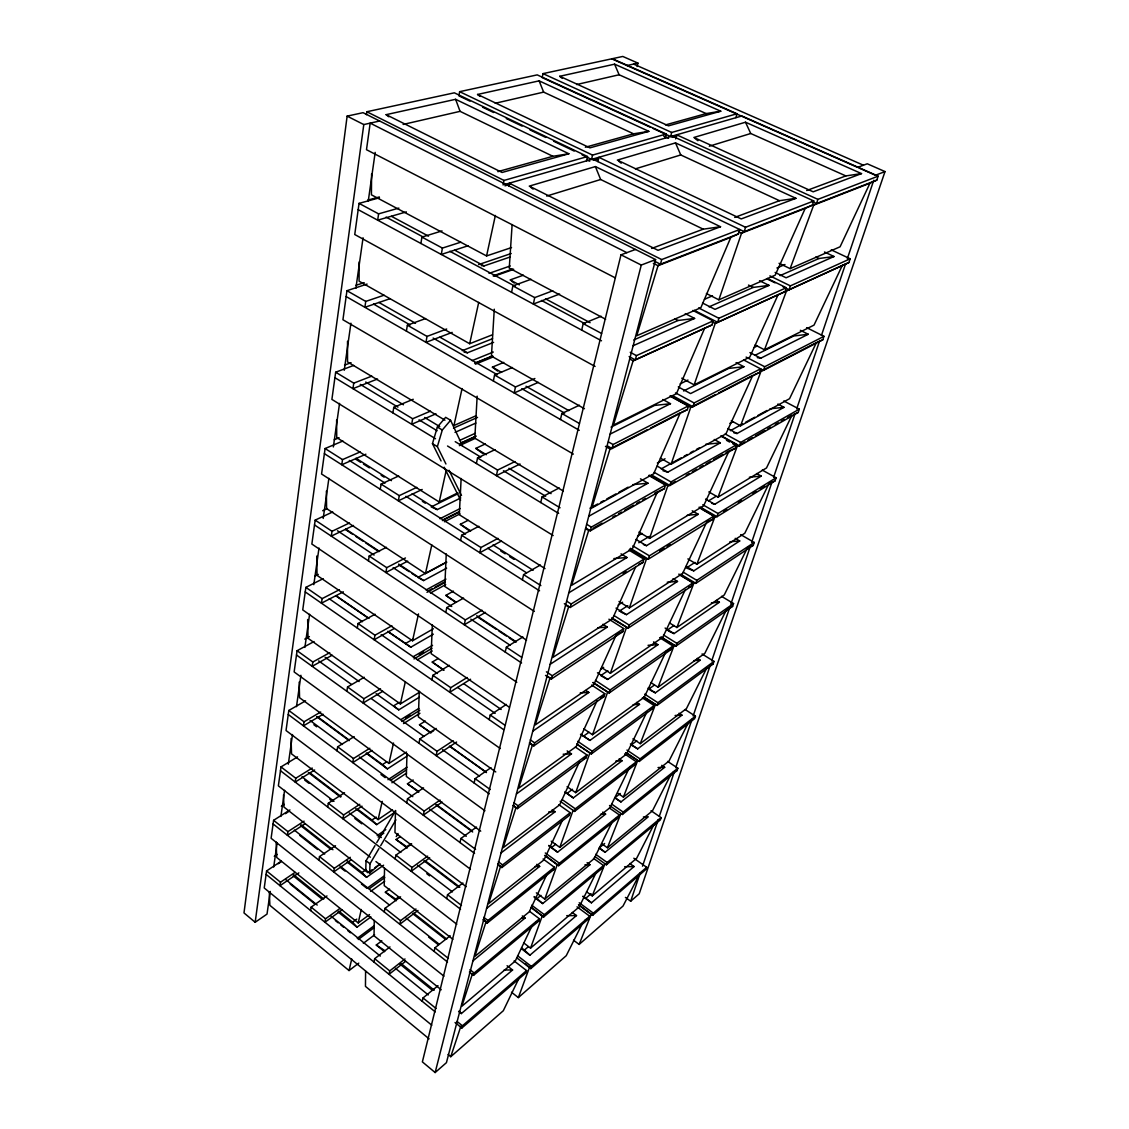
<?xml version="1.0" encoding="UTF-8"?>
<svg xmlns="http://www.w3.org/2000/svg" width="1129" height="1129" viewBox="0 0 1129 1129"><rect width="100%" height="100%" fill="white"/><g stroke="black" fill="none" stroke-linecap="round" stroke-linejoin="round"><path stroke-width="1.5" d="M359.149 261.942L359.078 281.192L469.678 343.724L492.47 334.777M371.596 173.88L371.413 194.809L486.571 255.944L511.536 247.561M365.598 971.123L365.457 986.379L429.091 1038.849M374.263 920.389L374.038 935.786L441.241 989.78M384.537 868.243L384.213 885.602L452.856 939.272M395.489 810.495L394.952 832.553L466.221 886.688M406.99 753.89L406.313 776.413L480.728 831.17M374.983 845.607L366.036 860.778L365.754 869.979L369.691 872.985L380.12 863.868M369.691 872.985L370.002 863.784L378.935 848.627M419.268 691.174L418.365 716.901L495.758 771.926M432.336 624.662L431.165 653.691L509.193 707.135M446.265 553.916L444.784 586.445L526.537 640.185M461.14 478.513L459.305 514.739L545.025 568.607M477.158 396.166L474.815 438.151L563.286 491.03M494.276 309.205L491.425 356.129L584.441 408.712M512.129 224.572L509.264 268.095L605.638 319.253M635.472 249.467L621.006 254.815L422.373 1061.881L435.145 1072.55L446.435 1062.657L655.596 259.571L363.044 112.674L347.125 116.132L243.991 912.938L255.168 922.266L267.023 914.081L270.24 891.43M255.168 922.266L363.792 124.571L379.64 121.015M366.445 114.706L366.854 111.743L454.338 92.818L587.503 156.536L586.53 160.84M281.262 861.187L266.585 870.939L264.228 887.987L431.786 1025.203M289.941 809.93L273.599 820.317L271.101 838.282L443.951 976.162M297.548 756.882L280.994 766.916L278.369 785.869L370.368 857.221M305.564 700.841L288.812 710.466L286.032 730.519L470.44 869.217M314.06 641.54L297.082 650.713L294.147 671.953L484.934 810.763M323.176 578.655L305.86 587.376L302.741 609.9L500.345 748.569M332.73 511.945L315.174 520.116L311.858 544.051L516.8 682.269M342.891 441.002L325.096 448.538L321.567 474.011L534.356 611.41M353.716 365.415L335.666 372.217L331.898 399.412L553.168 535.541M367.08 284.085L346.956 290.689L342.934 319.747L573.363 454.098M379.471 197.773L359.05 203.375L354.746 234.522L595.082 366.445M273.698 867.03L277.169 842.629M280.881 816.479L284.593 790.328M288.304 764.192L292.51 734.556M296.475 706.669L300.935 675.297M304.886 647.411L309.586 614.289M313.806 584.653L318.999 548.059M323.204 518.423L328.892 478.329M333.351 446.957L339.547 403.378M344.246 370.27L350.921 323.204M355.875 288.347L363.058 237.796M368.252 201.188L375.181 152.387M295.022 872.407L280.5 882.229L279.992 885.672L298.846 872.872M304.096 821.15L287.923 831.636L287.387 835.262L305.126 823.718M312.239 768.045L295.756 778.248L295.191 782.058L314.652 769.992M320.721 712.004L304.04 721.798L303.447 725.834L323.134 714.234M329.71 652.689L312.818 662.017L312.183 666.308L332.124 655.229M339.349 589.747L322.118 598.638L321.455 603.182L343.357 591.822M349.468 522.967L332.011 531.293L331.291 536.12L353.49 525.479M360.222 451.91L342.524 459.602L341.777 464.753L365.881 454.211M371.822 376.126L353.758 383.14L352.94 388.644L377.552 379.005M384.072 295.205L365.754 301.415L364.879 307.3L389.83 298.762M398.876 208.089L378.596 213.861L377.679 220.169L406.355 211.899M310.588 910.538L311.152 907.123L326.987 895.946M318.9 860.213L319.507 856.601L335.525 845.748M327.692 807.052L328.327 803.241L344.528 792.741M336.992 750.841L337.656 746.791L354.167 736.63M346.843 691.273L347.549 686.982L364.258 677.273M357.286 628.063L358.048 623.504L375.082 614.232M368.407 560.859L369.197 556.018L386.457 547.311M380.233 489.28L381.094 484.101L398.678 475.986M392.878 412.861L393.781 407.329L413.228 399.271M406.384 331.107L407.371 325.194L425.548 318.576M420.877 243.455L421.936 237.104L442.032 230.909M665.15 138.105L666.181 134.026L537.206 74.881L459.63 91.675L458.924 95.866L469.974 101.158M339.787 908.563L325.547 918.794L324.94 922.224L342.016 909.918M350.286 857.292L334.339 868.314L333.704 871.927L351.091 859.889M359.756 804.314L343.625 814.983L342.962 818.807L362 806.177M369.79 748.273L353.462 758.547L352.756 762.583L372.02 750.432M380.515 688.845L363.891 698.724L363.143 703.014L382.759 691.301M391.89 625.762L374.955 635.218L374.151 639.776L394.148 628.571M405.438 557.966L386.725 567.661L385.878 572.516L407.682 561.155M416.756 487.361L399.271 495.645L398.368 500.824L422.175 489.464M430.488 411.125L412.664 418.746L411.704 424.278L435.977 413.821M446.703 329.005L427.016 336.414L425.972 342.355L452.193 332.392M460.801 242.185L442.399 248.084L441.298 254.448L468.027 245.783M503.097 184.987L503.971 180.442L587.503 156.536M508.742 186.257L509.334 183.223L661.693 259.571L739.749 229.483L738.465 233.886L730.816 237.372L658.024 265.696L653.338 263.339M637.123 66.526L637.927 63.097L622.785 56.45L543.007 73.625L542.202 77.605L650.022 127.069M373.967 962.077L374.673 958.676L389.985 946.906M384.269 911.95L385.003 908.351L400.583 896.821M395.15 858.943L395.94 855.133L411.69 843.942M406.694 802.79L407.527 798.753L423.544 787.873M418.93 743.221L419.805 738.916L436.119 728.417M431.941 679.884L432.873 675.325L449.37 665.32M445.786 612.454L446.788 607.585L463.582 598.074M460.576 540.481L461.648 535.273L478.851 526.297M476.396 463.511L477.539 457.937L495.038 449.638M493.345 380.995L494.573 375.026L512.383 367.518M511.564 292.326L512.876 285.891L531.011 279.3M405.001 958.973L389.759 970.912L389.025 974.327L405.636 961.287M415.98 909.014L400.583 920.657L399.807 924.256L417.984 910.482M427.693 856.107L412.029 867.481L411.21 871.292L429.697 857.828M440.098 800.066L424.165 811.13L423.29 815.166L442.102 802.07M453.138 740.68L437.036 751.307L436.119 755.597L456.582 742.049M467.124 677.499L450.739 687.688L449.751 692.26L470.581 679.249M481.998 610.21L465.331 619.906L464.287 624.774L485.47 612.384M497.988 538.35L480.912 547.523L479.797 552.73L501.488 540.989M514.965 461.563L497.593 470.059L496.393 475.648L520.046 463.991M534.878 378.511L515.487 386.965L514.189 392.963L538.251 382.378M552.801 290.774L534.723 297.604L533.34 304.054L559.603 294.034M486.571 255.944L495.363 215.47M469.678 343.724L478.71 302.389M462.057 388.545L453.943 425.548L476.226 415.641M336.625 420.03L336.724 437.586L439.223 501.996L446.364 469.636M326.394 491.087L326.577 508.6L425.45 573.588L431.8 544.94M316.741 556.075L317.037 575.381L412.522 640.778L418.506 613.908M307.667 619.511L308.048 638.308L400.358 703.946L405.269 682.057M299.171 682.128L299.566 697.708L388.912 763.458L393.513 743.023M291.084 738.578L291.536 753.876L378.102 819.612L382.237 801.35M666.181 134.026L592.542 155.096L591.568 159.387L582.098 154.856M597.904 161.616L598.892 157.326L745.521 227.268L813.755 200.962L812.443 205.139L805.203 208.413L741.541 233.195L738.394 231.685M276.125 841.966L276.732 857.476L358.218 922.929L361.294 909.522M269.281 891.684L269.887 905.345L349.044 970.559L351.726 958.973M422.232 1001.324L423.036 997.937L438.01 985.673M434.101 951.394L434.947 947.81L450.161 935.772M446.647 898.543L447.55 894.747L462.904 883.033M459.969 842.502L460.928 838.466L476.537 827.063M474.109 782.976L475.126 778.671L490.988 767.635M489.153 719.61L490.24 715.038L506.371 704.411M505.199 652.054L506.371 647.171L522.868 636.968M522.36 579.854L523.602 574.633L540.368 565.008M540.72 502.532L542.061 496.929L559.208 487.926M560.45 419.494L561.875 413.482L579.417 405.212M581.675 330.12L583.227 323.628L601.15 316.261M735.896 117.656L736.969 113.761L671.67 132.46L670.64 136.524L653.197 128.523M435.145 1072.55L641.272 265.061L655.596 259.571M675.65 138.895L676.694 134.817L817.876 199.367L878.15 176.152L876.81 180.118L869.951 183.223L813.684 205.125L790.117 268.646L779.052 263.297M529.557 911.357L539.408 918.766L474.152 972.972L473.517 975.343L469.382 972.069M543.077 858.986L554.381 867.241L487.94 920.516L487.276 923.028L483.113 919.839M558.841 804.695L570.216 812.739L502.56 864.899L501.855 867.552L497.663 864.433M575.381 747.059L586.995 754.991L518.098 805.781L517.35 808.618L513.06 805.527M591.624 685.035L604.805 693.714L534.638 742.868L533.848 745.874L529.543 742.967M608.926 619.2L623.744 628.571L552.279 675.749L551.432 678.966L545.519 675.424M628.895 550.091L643.925 559.165L571.147 604.001L570.244 607.444L565.601 605.229M648.681 475.436L665.447 485.089L591.356 527.116L590.382 530.813L585.542 529.035M670.09 395.813L688.492 405.833L613.061 444.544L612.017 448.523L609.999 448.975L605.469 446.364M713.189 320.848L636.446 355.621L635.317 359.911L633.101 360.828L613.414 425.083L676.44 393.682L704.651 328.214L712.004 324.94L713.189 320.848L692.853 310.433M661.693 259.571L660.465 264.214L658.024 265.696L636.728 335.75L700.869 307.695L730.816 237.372M514.104 960.948L526.58 970.587L462.424 1025.795L461.832 1028.025L455.043 1022.521M531.787 926.33L515.276 961.033L461.817 1006.306L472.501 973.635L473.517 975.343L538.731 921.095L539.408 918.766M483.395 919.359L487.276 923.028L553.662 869.697L554.381 867.241M570.216 812.739L569.468 815.336L501.855 867.552L497.833 864.094M513.201 805.414L517.35 808.618L586.205 757.757L586.995 754.991M529.501 742.868L533.848 745.874L603.959 696.649L604.805 693.714M547.043 676.045L551.432 678.966L622.841 631.69L623.744 628.571M564.345 603.69L570.244 607.444L642.951 562.496L643.925 559.165M585.895 528.09L590.382 530.813L664.416 488.645L665.447 485.089M607.43 445.899L612.017 448.523L687.378 409.644L688.492 405.833M526.58 970.587L525.931 972.803L461.832 1028.025L460.886 1026.176L450.739 1056.716L448.044 1054.486M593.473 858.322L603.507 865.506L544.333 914.673L543.642 917.002L531.025 907.533M609.42 808.025L619.482 815.025L559.391 863.219L558.672 865.675L544.587 855.429M624.633 753.89L636.333 761.779L575.31 808.816L574.548 811.412L560.196 801.28M642.359 697.863L654.128 705.526L592.175 751.18L591.37 753.932L576.834 744.194M659.632 637.631L672.955 646L610.069 690.031L609.223 692.966L593.007 682.749M679.475 574.816L692.91 582.917L629.093 625.043L628.19 628.147L611.509 618.367M699.006 507.246L714.107 515.939L649.358 555.821L648.385 559.137L646.451 559.053L629.883 549.033M721.346 436.316L736.644 444.713L670.979 481.956L669.934 485.498L667.846 485.738L649.514 475.196M672.912 395.827L692.98 406.75L759.507 372.443L760.664 368.802L694.095 402.954L692.98 406.75L690.708 407.371L670.795 396.519M767.367 278.454L786.306 287.726L718.877 318.279L717.691 322.344L715.221 323.402L694.152 384.848L681.747 378.187M745.521 227.268L744.237 231.643L741.541 233.195L718.848 299.82L706.401 293.54M577.018 906.855L589.747 916.24L531.42 966.424L530.771 968.626L516.955 957.971M441.072 460.942L432.463 443.655L437.36 427.044L445.645 417.335L450.584 420.27L462.453 445.729M445.927 463.977L437.36 446.632L442.3 430.008L450.584 420.27M588.548 530.856L571.627 585.33L632.395 548.722L657.6 491.567L654.594 493.274M568.55 607.12L552.801 657.459L612.482 618.861L635.669 566.843M549.894 678.331L535.202 724.959L593.783 684.668L616.49 634.329L622.841 631.69M532.436 744.971L518.691 788.24L576.199 746.551L597.086 700.742M603.507 865.506L602.787 867.792L543.642 917.002L531.166 907.166M546.069 856.219L558.672 865.675L618.72 817.438L619.482 815.025M551.234 841.19L559.801 847.371L573.123 810.34L574.548 811.412L635.528 764.319L636.333 761.779M576.905 744.082L591.37 753.932L653.282 708.208L654.128 705.526M593.162 682.41L609.223 692.966L672.051 648.836L672.955 646M611.946 617.902L628.19 628.147L691.964 585.937L692.91 582.917M630.434 548.313L648.385 559.137L713.091 519.157L714.107 515.939M651.715 475.027L669.934 485.498L735.558 448.128L736.644 444.713M694.335 310.376L717.691 322.344L785.078 291.621L786.306 287.726M525.465 963.87L530.771 968.626L589.056 918.413L589.747 916.24M651.038 810.721L661.128 817.65L607.148 862.485L606.414 864.772L594.983 856.586M667.606 761.398L677.852 768.214L623.166 812.076L622.404 814.475L620.908 813.473L607.416 847.766L601.743 843.744M685.19 709.577L695.45 716.209L640.072 758.9L639.254 761.426L625.974 752.733M702.055 653.959L713.98 661.396L657.911 702.732L657.064 705.413L643.629 697.129M721.572 596.352L733.554 603.563L676.793 643.304L675.904 646.141L660.79 637.391M740.652 534.61L754.228 542.442L696.805 580.348L695.859 583.354L693.883 583.171L678.825 574.096M762.244 470.087L776.117 477.75L718.044 513.512L717.028 516.715L714.925 516.8L701.236 508.911M783.752 400.964L799.318 409.164L740.638 442.441L739.551 445.856L737.279 446.251L732.665 443.711M806.642 327.65L823.958 336.315L764.7 366.727L763.543 370.354L761.087 371.102L740.539 425.802L731.282 420.778M831.254 249.876L850.193 258.795L790.385 285.877L789.157 289.758L786.504 290.901L764.516 349.778L755.16 344.98M817.876 199.367L816.563 203.53L813.684 205.125M516.052 807.461L503.181 847.696L559.645 804.836L579.516 761.736M633.835 858.223L646.649 867.284L593.332 913.149L592.64 915.323L578.542 904.936M500.655 866.197L488.589 903.666L544.023 859.846L562.228 820.741M486.176 921.49L474.815 956.446L529.261 911.823L546.619 874.947M625.41 897.414L630.688 901.224L640.256 872.858L623.025 906.037L579.135 944.423L573.504 940.203M642.514 866.183L658.263 819.456M659.392 816.112L674.577 771.051M675.707 767.72L692.021 719.314M693.15 715.984L710.028 665.912M711.707 660.902L729.715 607.501M730.844 604.156L750.531 545.744M751.66 542.414L771.911 482.323M773.605 477.327L794.985 413.906M796.679 408.896L819.739 340.478M821.432 335.468L845.621 263.706M847.314 258.696L873.761 180.259M661.128 817.65L660.366 819.88L606.414 864.772L605.031 863.614L592.231 895.89L586.544 891.741M609.519 805.513L622.404 814.475L677.047 770.571L677.852 768.214M695.45 716.209L694.603 718.693L639.254 761.426L626.143 752.606M643.883 696.833L657.064 705.413L713.105 664.007L713.98 661.396M661.142 636.897L675.904 646.141L732.622 606.329L733.554 603.563M680.773 574.28L695.859 583.354L753.241 545.363L754.228 542.442M700.262 507.062L717.028 516.715L775.073 480.841L776.117 477.75M721.036 435.695L739.551 445.856L798.203 412.438L799.318 409.164M743.588 359.911L763.543 370.354L822.787 339.801L823.958 336.315M782.863 286.681L789.157 289.758L848.937 262.507L850.193 258.795M646.649 867.284L645.929 869.415L592.64 915.323L578.556 904.611M611.777 58.835L857.588 167.374L867.27 163.79L885.009 171.58L639.212 893.773L630.688 901.224M660.394 458.12L671.106 464.188L690.708 407.371M638.972 532.084L649.556 538.392L667.846 485.738L675.495 481.391M619.017 601.489L629.347 607.938L646.451 559.053M601.588 667.549L610.38 673.265L626.397 627.766M583.778 728.826L592.527 734.725L607.571 692.317M567.111 786.659L575.691 792.657L589.846 753.071M536.346 892.841L544.771 899.107L557.345 864.433M523.616 942.828L530.545 948.12L542.414 915.591M511.493 992.236L518.338 997.599L529.628 967.073M708.843 491.934L718.03 497.155L737.279 446.251M687.871 558.926L696.847 564.274L714.925 516.8M669.455 622.898L676.892 627.526L693.883 583.171M650.756 682.509L658.066 687.222L674.069 645.717M632.96 738.789L640.256 743.658L655.356 704.764M617.648 793.137L623.391 797.102L637.673 760.607M579.135 944.423L591.328 914.024M805.203 208.413L775.2 275.166L718.848 299.82M785.078 291.621L778.107 294.725L749.755 357.145L694.152 384.848M869.951 183.223L840.089 246.785L790.117 268.646M685.148 590.03L662.864 637.165L610.38 673.265M848.937 262.507L842.305 265.456L814.023 325.11L764.516 349.778M822.787 339.801L816.394 342.609L789.552 398.692L740.539 425.802M646.832 712.06L626.609 754.017L575.691 792.657M519.128 977.926L503.308 1010.737L450.739 1056.716M629.996 766.52L609.942 807.729L559.801 847.371M612.581 821.108L594.136 858.647L544.771 899.107M596.027 872.915L579.149 906.968L530.545 948.12M706.853 667.803L686.46 708.589L640.256 743.658M582.423 923.423L566.236 955.698L518.338 997.599M688.521 722.362L669.017 761.045L623.391 797.102M670.33 775.679L652.435 810.862L607.416 847.766M653.79 824.876L636.671 858.266L592.231 895.89M376.776 842.559L395.573 810.693M380.727 845.607L395.926 819.837M396.237 836.589L398.029 833.555M458.6 1011.386L461.338 1013.588L512.58 969.98L507.09 965.718M521.584 948.854L529.896 955.219L576.496 915.563L572.262 912.43M583.058 896.666L591.455 902.819L634.061 866.55L629.784 863.516M521.612 947.937L524.378 950.068L528.33 946.737M582.959 896.158L585.796 898.218L591.116 893.731M472.938 960.864L525.07 918.032L522.29 915.929M534.257 897.301L542.668 903.567L589.959 864.715L587.108 862.669M599.457 848.218L605.13 852.254L648.272 816.803L643.417 816.959M534.13 896.553L536.924 898.642L540.932 895.382M604.622 843.49L599.231 847.879L605.13 852.254M486.585 908.464L539.676 866.395L536.854 864.32M549.019 846.016L557.571 852.197L605.596 814.122L602.703 812.104M620.287 793.489L614.825 797.78L620.978 801.929L664.685 767.283L661.777 765.321M548.736 845.438L551.573 847.498L555.623 844.294M349.044 970.559L358.768 963.136M384.523 951.662L376.282 945.029L381.828 940.824M501.05 852.931L555.115 811.751L552.25 809.719M564.768 791.895L573.32 797.893L622.093 760.748L619.2 758.801M636.798 740.793L631.266 744.971L637.702 748.866L681.972 715.151L679.023 713.232M572.53 789.298L567.026 793.447L573.32 797.893M363.326 943.308L374.602 934.826M358.246 939.511L373.741 927.939M357.272 938.298L374.193 925.681M337.966 911.893L356.99 927.205L370.905 916.931M398.579 897.019L395.757 899.107L385.356 892.178L389.59 889.087M358.218 922.929L369.55 914.575M338.869 911.159L352.587 922.195L356.792 919.119M516.419 793.941L571.486 753.876L567.167 750.912M580.489 734.287L590.001 740.398L639.522 704.355L636.587 702.436M649.951 689.96L655.342 692.839L700.192 660.211L697.228 658.362M592.527 734.725L644.222 697.256L666.181 651.25L672.051 648.836M658.066 687.222L704.849 653.31L726.991 608.644L732.622 606.329M583.397 736.249L588.985 732.227M648.611 689.24L654.213 685.204M370.622 891.402L384.693 881.241M383.832 876.217L366.953 888.354L361.463 884.035M369.296 888.706L384.763 877.572M347.323 862.217L366.586 877.318L383.606 865.209M372.104 869.697L367.885 872.689L283.943 807.052L283.52 794.858M374.927 867.693L379.146 864.701M410.956 843.758L406.765 846.736L396.081 839.524L400.4 836.504M346.772 860.58L362 872.519L366.276 869.499M532.761 731.197L588.858 692.43L585.909 690.496M607.839 670.767L600.755 675.622L607.684 679.432L657.967 644.687L653.55 641.907M668.354 630.984L674.013 633.595L719.399 602.237L716.407 600.43M377.157 835.573L385.779 829.632M378.116 837.097L383.846 833.131M676.892 627.526L724.268 594.955L747.44 547.791L753.241 545.363M666.943 630.321L674.041 625.466M355.79 808.689L376.705 824.622L395.531 811.793M378.102 819.612L392.469 809.86M600.741 669.299L603.648 667.324M357.949 809.422L371.921 820.063L376.296 817.114M418.788 792.191L407.442 783.822L413.172 779.984M278.186 863.741L281.107 861.808M391.904 782.778L406.539 773.097M387.967 779.716L407.019 767.198M274.291 856.304L277.184 854.413M390.38 780.449L406.482 769.851M366.177 753.212L387.416 768.891L406.638 756.416M550.19 664.289L607.317 627.103L602.886 624.295M620.64 611.932L626.468 614.656L677.513 581.435L673.011 578.711M694.97 562.397L686.361 567.958L693.77 570.851L739.721 540.96L735.205 538.35M366.883 753.142L382.421 764.615L386.753 761.821M388.912 763.458L406.511 752.069M629.347 607.938L682.636 573.476L706.825 521.796L713.091 519.157M696.847 564.274L744.787 533.269L769.075 483.381L775.073 480.841M433.677 730.703L430.756 732.58L419.48 724.762L425.323 721.064M619.172 611.241L627.823 605.68M618.142 605.073L622.601 602.223M285.397 813.67L288.304 811.822M281.361 806.275L284.31 804.412M403.505 723.576L419.932 713.274M405.551 717.959L410.01 715.179M401.868 721.487L419.805 710.282M400.922 719.582L418.873 708.405M623.109 573.461L626.059 571.641M659.703 550.867L664.12 548.144M667.07 546.323L670.019 544.517M723.703 511.381L726.624 509.574M738.338 502.349L741.273 500.542M752.972 493.317L755.908 491.51M760.297 488.801L764.686 486.091M376.112 693.686L398.777 709.859L419.353 697.186M400.358 703.946L419.833 692.021M399.426 702.294L393.541 705.893L398.777 709.859M568.804 592.81L627.004 557.514L621.035 553.873M643.389 544.517L646.465 545.702L698.272 514.288L692.232 510.788M711.623 503.294L714.742 504.282L761.228 476.099L756.628 473.545M649.556 538.392L703.621 505.834L729.08 450.908L726.018 452.658M718.03 497.155L766.506 467.956L792.022 415.105L787.463 417.702M638.774 542.753L649.358 536.402M708.447 500.909L715.984 496.379M443.866 670.231L432.252 662.074L438.221 658.503M637.546 536.092L642.076 533.396M417.307 659.83L432.252 651.01M414.004 658.913L431.941 648.371M413.101 656.782L432.548 645.379M419.282 654.806L423.827 652.139M387.91 631.619L410.815 647.185L433.338 634.159M405.339 643.601L412.847 639.268M412.522 640.778L433.409 628.754M593.05 528.287L602.053 523.164M612.567 517.195L615.559 515.487M618.565 513.78L621.571 512.058M624.577 510.35L633.581 505.227M636.587 503.52L639.578 501.812M642.584 500.105L645.59 498.397M686.22 475.295L689.283 473.559M692.331 471.809L696.932 469.198M699.994 467.462L703.057 465.712M706.119 463.977L710.706 461.366M713.768 459.616L722.955 454.394M741.838 443.655L744.886 441.919M747.92 440.197L752.479 437.6M755.527 435.865L764.643 430.685M767.692 428.949L770.726 427.214M775.298 424.617L778.333 422.895M781.381 421.159L784.415 419.438M455.156 602.011L445.856 595.378L453.463 591.13M588.731 516.278L648.018 483.198L640.453 478.837M662.921 470.708L667.789 472.162L720.344 442.85L714.248 439.477M733.751 432.746L737.039 433.536L784.02 407.315L777.853 404.055M589.959 508.233L597.594 504.028M600.642 502.334L603.69 500.655M606.739 498.976L615.898 493.909M618.946 492.23L628.105 487.178M661.199 468.888L681.14 457.88M684.216 456.172L687.279 454.479M690.355 452.785L693.418 451.092M696.48 449.398L699.557 447.705M730.336 430.699L742.529 423.968M745.577 422.288L754.736 417.236M757.785 415.543L766.93 410.49M671.106 464.188L725.947 433.861L752.789 375.378L718.651 392.977M430.431 592.993L445.701 584.596M429.062 590.439L432.097 588.773M435.131 587.122L444.219 582.141M426.974 592.33L445.292 582.282M657.346 462.989L665.052 458.769M729.87 423.389L732.961 421.696M426.07 589.959L445.941 579.106M445.518 562.595L417.871 577.399L423.629 580.574L446.632 568.169M425.45 573.588L446.788 562.171M304.774 639.099L309.402 636.615M469.932 531.251L460.336 524.293L468.112 520.3M647.496 429.641L609.999 448.975L591.779 508.064L653.677 473.827L680.307 412.734L650.614 428.032M692.26 406.567L715.546 394.571M761.087 371.102L816.394 342.609M442.356 520.596L459.503 511.917M444.431 521.753L460.025 513.85M439.901 518.747L460.195 508.53M610.126 434.115L670.485 403.702L662.836 399.511M736.08 362.621L743.884 366.699L690.595 393.569L678.289 386.922M757.291 357.611L760.777 358.189L808.251 334.255L800.362 330.303M442.85 519.89L458.346 512.072M611.043 427.143L654.552 405.438L670.485 403.702M683.553 390.959L728.671 368.435L743.884 366.699M755.174 355.226L793.701 335.99L808.251 334.255M315.16 575.973L318.307 574.393M457.908 493.768L431.207 506.907L437.262 509.602L460.773 497.945M439.223 501.996L457.922 492.808M680.081 383.931L687.97 380.05M754.214 347.464L757.361 345.911M482.873 453.59L475.817 448.382L485.343 443.937M322.682 510.731L327.424 508.544M460.745 443.147L474.984 436.613M460.336 443.415L476.269 436.119M459.376 445.659L475.309 438.334M712.004 324.94L635.317 359.911L629.135 356.566M459.447 440.508L475.408 433.226M704.651 328.214L633.101 360.828L630.01 359.163M778.107 294.725L715.221 323.402L712.103 321.793M786.504 290.901L842.305 265.456M455.029 432.407L475.859 423.05M453.477 428.131L477.553 417.391M633.157 345.714L694.603 318.42L685.275 313.622M759.535 280.712L769.018 285.369L715.01 309.36L702.52 303.009M824.466 251.993L834.021 256.509L786.094 277.79L775.129 272.442M633.694 339.984L678.007 320.495L694.603 318.42M709.04 306.848L753.226 287.415L769.018 285.369M780.026 275.631L818.934 258.513L834.021 256.509M754.13 374.786L759.507 372.443M681.718 412.113L687.378 409.644M704.425 299.298L712.484 295.826M776.921 267.996L784.965 264.511M793.574 414.442L798.203 412.438M730.378 450.358L735.558 448.128M658.969 490.988L664.416 488.645M639 564.161L642.951 562.496M334.226 439.788L339.067 437.742M497.635 371.06L492.385 367.123L503.746 362.409M688.93 587.193L691.964 585.937M474.603 363.199L492.512 355.903M476.565 362.719L492.738 356.129M475.38 364.201L493.288 356.891M600.882 697.905L603.959 696.649M472.105 360.617L493.302 352.036M710.367 665.122L713.105 664.007M650.431 709.351L653.282 708.208M583.227 758.956L586.205 757.757M464.033 352.05L467.406 352.798L493.613 342.369M632.762 765.42L635.528 764.319M462.255 350.682L492.554 338.7M673.18 772.109L677.047 770.571M616.025 818.483L618.72 817.438M738.465 233.886L660.465 264.214L654.199 261.053M812.443 205.139L744.237 231.643L592.697 159.118M876.81 180.118L816.563 203.53L811.751 201.329M550.867 870.784L553.662 869.697M885.009 171.58L875.441 175.249L859.084 168.023M536.007 922.125L538.731 921.095M585.231 919.867L589.056 918.413M720.528 226.731L658.009 250.299L529.275 186.116L595.378 166.584L720.528 226.731L703.226 229.173L651.673 248.436M795.931 198.323L741.245 218.927L617.351 160.092L675.495 142.903L795.931 198.323L779.49 200.694L734.739 217.417M861.512 173.598L813.19 191.817L693.883 137.47L745.507 122.214L861.512 173.598L845.847 175.912L806.699 190.533M344.543 365.119L351.048 362.691M523.419 275.166L510.153 279.921L519.382 284.861M494.149 276.224L513.723 269.337M493.105 275.857L512.693 268.97M489.026 273.373L510.266 265.964M481.264 265.597L484.115 265.894L510.237 256.96M478.611 264.595L511.225 253.503M355.847 285.355L364.159 282.645M546.704 196.051L600.656 179.511L703.226 229.173M635.387 168.856L680.759 154.955L779.49 200.694M709.294 146.205L750.729 133.504L845.847 175.912M504.762 184.493L741.838 115.977L878.15 176.152M504.973 185.819L510.054 184.337M593.092 160.247L598.102 158.794M671.938 137.357L677.019 135.889M568.875 153.756L502.08 172.469L386.146 114.664L455.608 99.31L568.875 153.756L552.9 156.296L497.833 171.65M648.836 131.345L589.931 147.857L477.567 94.455L539.126 80.851L648.836 131.345L633.581 133.815L585.358 147.25M720.768 111.206L668.509 125.841L559.73 76.292L614.585 64.17L720.768 111.206L706.175 113.577L665.503 124.91M367.645 200.158L379.358 196.954M403.124 124.444L460.067 111.348L552.9 156.296M495.222 103.261L543.642 92.126L633.581 133.815M576.609 84.548L619.115 74.768L706.175 113.577M626.976 65.553L637.927 63.097M769.978 408.811L784.02 407.315M705.696 444.318L720.344 442.85M632.677 484.651L648.018 483.198M749.346 477.214L761.228 476.099M687.265 515.247L698.272 514.288M729.87 541.765L739.721 540.96M613.866 558.559L627.004 557.514M667.253 582.211L677.513 581.435M711.453 602.801L719.399 602.237M597.82 627.752L607.317 627.103M648.046 645.308L657.967 644.687M694.01 660.578L700.192 660.211M580.25 692.91L588.858 692.43M633.115 704.694L639.522 704.355M675.128 715.49L681.972 715.151M563.159 754.228L571.486 753.876M615.884 761.017L622.093 760.748M658.038 767.551L664.685 767.283M548.666 811.963L555.115 811.751M600.43 814.291L605.596 814.122M584.935 864.828L589.959 864.715M534.991 866.493L539.676 866.395M624.605 866.747L634.061 866.55M566.73 915.675L576.496 915.563M521.612 918.075L525.07 918.032M504.155 969.98L512.58 969.98M633.567 64.071L863.417 165.215M612.144 58.666L736.969 113.761M543.007 73.625L671.67 132.46M672.249 136.101L813.755 200.962M663.753 136.143L668.551 138.345M815.787 257.017L818.934 258.513M459.63 91.675L592.542 155.096M482.605 107.213L493.655 112.505M506.3 118.559L522.092 126.109M529.981 129.891L545.773 137.456M553.676 141.238L574.195 151.074M586.558 159.697L589.733 161.221M769.922 275.871L790.385 285.877M767.155 278.976L775.016 282.829M748.485 285.072L753.226 287.415M366.854 111.743L503.971 180.442M626.835 252.656L370.171 123.132L366.488 149.705L615.277 277.861M347.125 116.132L363.792 124.571M621.006 254.815L641.272 265.061M698.611 307.921L718.877 318.279M749.924 352.587L760.777 358.189M674.888 318.872L678.007 320.495M746.114 357.089L764.7 366.727M391.453 216.331L428.526 236.159M454.775 250.201L484.115 265.894M545.519 298.832L590.1 322.682M386.062 217.093L423.375 237.104M449.808 251.273L515.092 286.272M541.511 300.441L585.034 323.783M359.05 203.375L378.596 213.861M421.936 237.104L442.399 248.084M512.876 285.891L534.723 297.604M583.227 323.628L601.574 333.464M630.25 352.29L636.446 355.621M358.189 209.669L601.503 340.789M675.523 392.878L694.095 402.954M727.838 428.512L737.039 433.536M725.185 433.988L740.638 442.441M726.526 440.338L729.588 442.032M378.892 302.445L415.528 323.275M439.943 337.176L467.406 352.798M492.385 367.123L501.558 372.344M526.015 386.259L568.847 410.631M373.487 304.04L410.18 324.983M433.113 338.079L497.339 374.729M521.796 388.686L564.613 413.115M657.163 466.094L667.789 472.162M346.956 290.689L365.754 301.415M407.371 325.194L427.016 336.414M494.573 375.026L515.487 386.965M561.875 413.482L579.417 423.502M608.475 441.919L613.061 444.544M705.611 499.06L714.742 504.282M654.241 472.359L670.979 481.956M346.151 296.546L579.262 430.29M702.788 504.734L718.044 513.512M444.953 420.171L347.534 361.943L347.52 341.254M686.206 566.335L693.77 570.851M635.952 539.394L646.465 545.702M683.214 572.177L696.805 580.348M365.683 382.054L403.462 404.775M424.631 417.49L439.745 426.579M475.817 448.382L486.359 454.719M508.939 468.295L551.093 493.641M437.36 427.044L442.3 430.008M632.875 545.9L649.358 555.821M360.25 384.382L397.93 407.117M419.028 419.847L437.121 430.756M455.213 441.665L480.841 457.132M503.449 470.765L545.66 496.238M335.666 372.217L353.758 383.14M393.781 407.329L412.664 418.746M477.539 457.937L497.593 470.059M542.061 496.929L560.055 507.796M586.854 524.392L591.356 527.116M334.904 377.707L435.512 438.729M447.536 446.011L558.672 513.413M432.463 443.655L437.36 446.632M665.108 628.049L674.013 633.595M663.499 634.978L676.793 643.304M616.039 608.122L626.468 614.656M614.303 615.728L629.093 625.043M355.974 458.261L391.453 480.658M412.141 493.726L437.262 509.602M460.336 524.293L470.737 530.87M493.02 544.94L533.142 570.286M356.115 459.447L360.532 462.241M363.482 464.104L369.366 467.829M381.15 475.267L384.1 477.13M422.373 501.332L425.323 503.181M500.74 550.98L505.171 553.789M509.602 556.583L514.034 559.391M349.298 460.434L385.045 483.099M405.904 496.308L465.487 534.088M487.827 548.257L526.566 572.812M566.716 601.192L571.147 604.001M325.096 448.538L342.524 459.602M381.094 484.101L399.271 495.645M461.648 535.273L480.912 547.523M523.602 574.633L540.862 585.598M324.39 453.675L539.563 590.82M648.06 688.125L655.342 692.839M644.715 694.152L657.911 702.732M597.467 672.771L607.684 679.432M595.449 680.448L610.069 690.031M376.282 945.029L384.989 950.759M345.728 529.12L379.527 551.446M398.636 564.063L423.629 580.574M445.856 595.378L456.144 602.166M476.706 615.757L516.39 641.964M345.516 529.6L352.756 534.384M355.649 536.289L362.889 541.073M365.782 542.978L378.794 551.587M399.059 564.966L409.178 571.655M412.085 573.574L416.418 576.439M478.4 617.521L496.04 629.178M498.99 631.111L506.342 635.98M509.278 637.913L515.163 641.808M337.486 530.757L374.094 555.045M393.146 567.661L451.727 606.513M470.779 619.144L510.322 645.365M546.408 671.84L552.279 675.749M315.174 520.116L332.011 531.293M369.197 556.018L386.725 567.661M446.788 607.585L465.331 619.906M506.371 647.171L521.57 657.276M314.511 524.943L521.584 662.963M630.405 743.983L637.702 748.866M626.934 750.065L640.072 758.9M581.28 734.499L590.001 740.398M577.681 741.316L592.175 751.18M407.442 783.822L418.422 791.316M335.849 595.632L369 618.438M387.755 631.323L410.815 647.185M335.666 595.675L367.588 617.634M432.252 662.074L443.739 669.963M463.85 683.793L501.177 709.464M329.231 598.765L362.409 621.684M381.165 634.639L437.445 673.505M457.64 687.448L495.151 713.359M615.234 797.963L620.978 801.929M530.291 739.862L534.638 742.868M305.86 587.376L322.118 598.638M358.048 623.504L374.955 635.218M432.873 675.325L450.739 687.688M490.24 715.038L504.564 724.959M611.692 804.102L623.166 812.076M305.239 591.921L503.435 729.532M562.369 799.699L575.31 808.816M325.124 657.29L359.121 681.549M450.584 746.721L485.964 771.982M419.48 724.762L430.883 732.904M449.413 746.128L486.472 772.589M595.703 854.3L607.148 862.485M318.66 660.902L351.401 684.372M371.342 698.653L424.01 736.418M442.526 749.684L479.543 776.216M513.794 802.705L518.098 805.781M297.082 650.713L312.818 662.017M347.549 686.982L363.891 698.724M419.805 738.916L437.036 751.307M475.126 778.671L490.296 789.58M296.49 655.003L489.238 793.87M545.279 852.974L559.391 863.219M579.219 902.763L593.332 913.149M317.404 716.633L348.494 739.58M436.852 804.921L472.289 831.085M316.628 716.633L349.186 740.666M435.808 804.765L472.684 831.988M310.066 720.471L342.426 744.477M359.318 756.994L412.791 796.651M429.669 809.168L466.263 836.293M313.876 724.733L316.67 726.808M380.981 774.522L385.172 777.641M498.355 861.78L502.56 864.899M288.812 710.466L304.04 721.798M337.656 746.791L353.462 758.547M407.527 798.753L424.165 811.13M460.928 838.466L475.563 849.347M288.248 714.502L474.561 853.383M531.688 905.204L544.333 914.673M366.036 860.778L370.002 863.784M310.433 773.252L341.17 796.651M424.927 860.566L459.842 887.154M308.358 772.561L340.436 797.003M396.081 839.524L407.216 848.02M423.925 860.735L458.741 887.253M511.508 280.966L514.231 283.04M301.965 776.78L334.001 801.294M349.313 813.021L381.362 837.535M385.539 840.738L400.851 852.451M417.575 865.251L452.39 891.882M304.731 780.125L308.923 783.314M329.809 799.318L332.589 801.449M354.873 818.511L361.844 823.831M426.804 873.719L429.584 875.85M483.762 917.327L487.94 920.516M280.994 766.916L295.756 778.248M328.327 803.241L343.625 814.983M395.94 855.133L412.029 867.481M447.55 894.747L461.479 905.43M280.458 770.726L460.547 909.226M517.59 955.769L531.42 966.424M386.146 114.664L388.87 116.781M375.943 861.54L456.793 924.242M530.545 187.118L533.1 189.107M551.573 847.498L557.571 852.197M301.104 824.805L332.928 849.742M413.666 913.149L446.745 939.074M300.54 825.539L330.811 849.276M385.356 892.178L396.307 900.759M412.72 913.643L445.574 939.399M477.567 94.455L480.093 96.445M294.302 830.097L324.686 854.032M339.871 865.999L389.59 905.148M406.158 918.202L439.308 944.31M299.82 835.446L317.63 849.488M340.916 867.834L345.022 871.08M428.597 937.084L438.264 944.691M470.003 969.712L474.152 972.972M273.599 820.317L287.923 831.636M319.507 856.601L334.339 868.314M385.003 908.351L400.583 920.657M434.947 947.81L448.411 958.45M273.091 823.944L447.521 962.035M618.65 161.122L621.246 163.183M559.73 76.292L562.341 78.395M695.238 138.557L697.92 140.73M293.582 874.707L323.769 899.009M293.131 875.779L321.666 898.755M401.458 963.813L434.199 990.189M399.61 963.827L432.534 990.373M285.679 879.547L317.221 905.063M330.938 916.155L380.304 956.08M395.376 968.287L428.286 994.917M290.195 884.021L314.836 903.962M335.369 920.572L338.107 922.788M340.845 925.004L343.583 927.219M347.69 930.55L350.427 932.766M585.796 898.218L591.455 902.819M456.991 1021.392L462.424 1025.795M266.585 870.939L280.5 882.229M311.152 907.123L325.547 918.794M374.673 958.676L389.759 970.912M423.036 997.937L436.076 1008.507M266.105 874.382L435.244 1011.894M382.421 764.615L387.416 768.891M536.924 898.642L542.668 903.567M524.378 950.068L529.896 955.219M371.921 820.063L376.705 824.622M362 872.519L366.586 877.318M459.221 1011.259L461.338 1013.588M352.587 922.195L356.99 927.205M444.191 467.223L460.618 500.218M449.046 470.285L461.507 495.518M745.507 122.214L750.729 133.504M675.495 142.903L680.759 154.955M614.585 64.17L619.115 74.768M595.378 166.584L600.656 179.511M539.126 80.851L543.642 92.126M455.608 99.31L460.067 111.348"/></g></svg>
